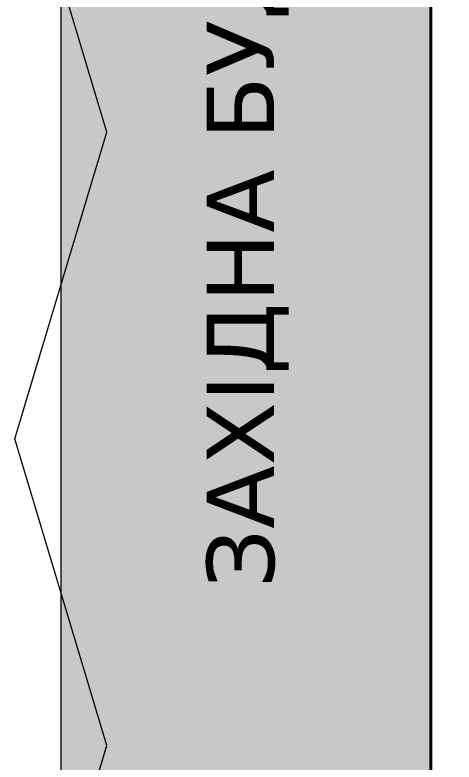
# Model space of a CAD drawing. Header units: metres. Extents: x -5 to 126, y -7 to 102.
# Drawn here: x -4.65 to -0.35, y 26.34 to 33.65 of the extents above; entities that cross this region are included whole.
import ezdxf

# ---------------------------------------------------------------- set-up
doc = ezdxf.new("R2010")
doc.units = ezdxf.units.M
doc.header["$LTSCALE"] = 0.5
for name, color, linetype, true_color in [('00_ПОКРІВЛЯ_КОНТУР', 7, 'Continuous', 0x1d2a33), ('05_ЗАХІДНА_БУДІВЛЯ', 7, 'Continuous', 0x96785a), ('40_ТЕКСТ', 7, 'Continuous', 0x1d2a33)]:
    doc.layers.add(name, color=color, linetype=linetype, true_color=true_color)
doc.styles.add('DV', font='DejaVuSans.ttf')

msp = doc.modelspace()

# ---------------------------------------------------------------- hatches: boundary and pattern name
at = {"layer": '05_ЗАХІДНА_БУДІВЛЯ', "true_color": 0xe7e2d8}
h = msp.add_hatch(color=7, dxfattribs=at)
h.dxf.hatch_style = 1
h.paths.add_polyline_path([(-4.2, -0.5), (-0.58, -0.5), (-0.58, 96.59), (-4.2, 96.59)])

# ---------------------------------------------------------------- linework, layer by layer
at = {"layer": '00_ПОКРІВЛЯ_КОНТУР', "linetype": 'CONTINUOUS', "lineweight": 35}
msp.add_lwpolyline([(-0.58, -0.25), (96.49, -0.25), (96.49, 96.34), (-0.58, 96.34)], close=True, dxfattribs=at)
at = {"layer": '05_ЗАХІДНА_БУДІВЛЯ', "linetype": 'CONTINUOUS', "lineweight": 15}
msp.add_lwpolyline([(-4.2, -0.5), (-0.58, -0.5), (-0.58, 96.59), (-4.2, 96.59)], close=True, dxfattribs=at)
at = {"layer": '05_ЗАХІДНА_БУДІВЛЯ', "linetype": 'CONTINUOUS', "lineweight": 35}
msp.add_lwpolyline([(-0.58, -0.5), (-0.58, 96.59)], dxfattribs=at)
at = {"layer": '05_ЗАХІДНА_БУДІВЛЯ', "linetype": 'CONTINUOUS', "lineweight": 9}
msp.add_lwpolyline([(-4.2, -1.1), (-4.65, 5.5), (-3.75, 8.5), (-4.65, 11.5), (-3.75, 14.5), (-4.65, 17.5), (-3.75, 20.5), (-4.65, 23.5), (-3.75, 26.5), (-4.65, 29.5), (-3.75, 32.5), (-4.65, 35.5), (-3.75, 38.5), (-4.65, 41.5), (-3.75, 44.5), (-4.65, 47.5), (-3.75, 50.5), (-4.65, 53.5), (-3.75, 56.5), (-4.65, 59.5), (-3.75, 62.5), (-4.65, 65.5)], dxfattribs=at)

# ---------------------------------------------------------------- texts
at = {"layer": '40_ТЕКСТ', "insert": (-2.35, 48), "char_height": 0.6604, "attachment_point": 5, "rotation": 90, "style": 'DV'}
msp.add_mtext('ЗАХІДНА БУДІВЛЯ — вища за покрівлю цеху на ≈6,8 м (стіна на всю довжину цеху)', dxfattribs=at)

doc.saveas('drawing.dxf')
